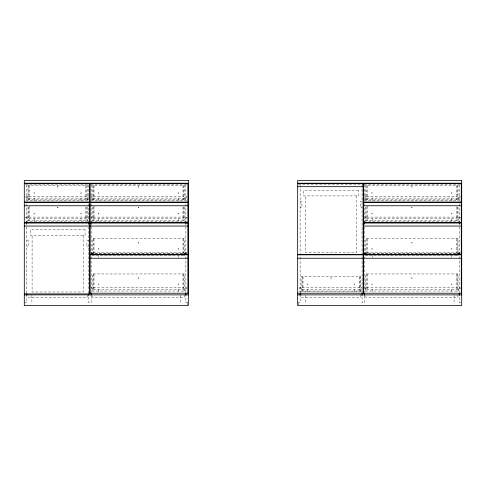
<?xml version="1.0" encoding="UTF-8"?>
<svg xmlns="http://www.w3.org/2000/svg" width="486" height="486" viewBox="0 0 486 486"><rect width="100%" height="100%" fill="white"/><g stroke="black" fill="none" stroke-linecap="round" stroke-linejoin="round"><path stroke-width="0.36" stroke-dasharray="2.43 1.82" d="M25.533 184.838L90.062 184.838M90.815 184.838L187.098 184.838M298.289 184.838L363.437 184.838M364.19 184.838L460.467 184.838M26.76 196.32L27.581 196.32L27.581 199.874L87.857 199.874L87.857 196.32L88.677 196.32M91.137 196.32L91.957 196.32L91.957 199.874L185.045 199.874L185.045 196.32L185.865 196.32M364.512 196.32L365.332 196.32L365.332 199.874L458.42 199.874L458.42 196.32L459.24 196.32M28.814 196.459L86.63 196.459M93.191 196.459L183.811 196.459M366.565 196.459L457.186 196.459M26.76 196.66L25.734 196.66L25.734 197.346L26.76 197.346M185.865 196.666L186.891 196.66L186.891 197.346L185.865 197.346M459.24 196.666L460.266 196.66L460.266 197.346L459.24 197.346M28.814 198.1L86.63 198.1M93.191 198.1L183.811 198.1M366.565 198.1L457.186 198.1M25.807 200.694L89.023 200.694M90.803 200.694L187.159 200.694M364.178 200.694L460.534 200.694M300.135 201.38L301.909 201.38L301.909 207.528L300.135 207.528M362.052 201.38L360.278 201.38L360.278 207.528L362.052 207.528M26.76 216.963L27.581 216.963L27.581 220.516L87.863 220.516L87.863 216.963L88.683 216.963M91.137 216.963L91.957 216.963L91.957 220.516L185.045 220.516L185.045 216.963L185.865 216.963M364.512 216.963L365.332 216.963L365.332 220.516L458.42 220.516L458.42 216.963L459.24 216.963M28.814 217.096L86.63 217.096M93.191 217.096L183.811 217.096M366.565 217.096L457.186 217.096M26.76 217.303L25.734 217.303L25.734 217.989L26.76 217.983M185.865 217.303L186.891 217.303L186.891 217.989L185.865 217.983M459.24 217.303L460.266 217.303L460.266 217.989L459.24 217.983M28.814 218.736L86.63 218.736M93.191 218.736L183.811 218.736M366.565 218.736L457.186 218.736M25.807 221.337L89.023 221.337M90.803 221.337L187.159 221.337M364.178 221.337L460.534 221.337M26.76 240.746L28.54 240.746L28.54 246.894L26.76 246.894M88.683 240.746L86.903 240.746L86.903 246.894L88.683 246.894M91.143 252.228L91.963 252.228L91.963 255.071M185.865 252.228L185.045 252.228L185.045 255.071M364.512 252.228L365.332 252.228L365.332 255.071M459.24 252.228L458.42 252.228L458.42 255.071M93.191 252.362L183.811 252.362M366.565 252.362L457.186 252.362M185.865 252.568L186.891 252.568L186.891 253.255M459.24 252.568L460.266 252.568L460.266 253.255M90.803 253.182L187.159 253.182M364.178 253.182L460.534 253.182M90.803 253.868L187.159 253.868M364.178 253.868L460.534 253.868M91.963 255.782L185.045 255.782M365.332 255.782L458.42 255.782M91.143 287.493L91.963 287.493L91.963 291.047L185.045 291.047L185.045 287.493L185.865 287.493M300.135 287.493L300.956 287.493L300.956 291.047L361.232 291.047L361.232 287.493L362.052 287.493M364.512 287.493L365.332 287.493L365.332 291.047L458.42 291.047L458.42 287.493L459.24 287.493M93.191 287.627L183.811 287.627M302.183 287.627L360.005 287.627M366.565 287.627L457.186 287.627M185.865 287.834L186.891 287.834L186.891 288.52L185.865 288.514M300.135 287.834L299.109 287.834L299.109 288.52L300.135 288.52M459.24 287.834L460.266 287.834L460.266 288.52L459.24 288.52M93.191 289.267L183.811 289.267M302.183 289.267L360.005 289.267M366.565 289.267L457.186 289.267M299.182 291.867L362.398 291.867M24.3 302.802L26.76 302.802L26.76 295.998M187.711 302.802L185.865 302.802L185.865 295.998M297.675 302.802L300.135 302.802L300.135 295.998M460.54 302.802L459.24 302.802L459.24 295.998M459.24 184.838L459.24 201.344M459.24 203.792L459.24 221.987M459.24 222.649L459.24 292.517M458.006 199.874L458.006 185.524L365.745 185.524L365.745 199.874M458.006 206.921L458.006 220.516M458.006 255.782L458.006 238.693L365.745 238.693L365.745 255.782M458.006 291.047L458.006 273.958L365.745 273.958L365.745 291.047M457.873 294.874L457.873 297.335L365.879 297.335L365.879 294.874M457.186 185.524L457.186 199.874M457.186 206.89L457.186 220.516M457.186 238.693L457.186 254.002M457.186 273.958L457.186 291.047M456.366 185.524L456.366 199.874M456.366 206.89L456.366 220.516M456.366 238.693L456.366 255.782M456.366 273.958L456.366 291.047M454.112 295.421L454.112 304.09M451.585 198.1L451.585 202.061M451.585 218.736L451.585 222.703M451.585 255.782L451.585 257.307M451.585 289.267L451.585 293.234M372.167 198.1L372.167 202.061M372.167 218.736L372.167 222.703M372.167 255.782L372.167 257.307M372.167 289.267L372.167 293.234M367.386 185.524L367.386 199.874M367.386 206.161L367.386 220.516M367.386 238.693L367.386 255.782M367.386 273.958L367.386 291.047M366.565 185.524L366.565 199.874M366.565 206.89L366.565 220.516M366.565 238.693L366.565 254.002M366.565 273.958L366.565 291.047M365.745 206.921L365.745 220.516M364.512 184.838L364.512 201.344M364.512 203.792L364.512 221.987M364.512 222.649L364.512 292.517M364.512 295.998L364.512 302.802L362.052 302.802L362.052 295.998M362.052 184.838L362.052 292.517M360.825 291.047L360.825 276.692L301.363 276.692L301.363 291.047M360.685 294.874L360.685 297.335L301.502 297.335L301.502 294.874M360.005 276.692L360.005 291.047M359.184 276.692L359.184 291.047M356.724 195.913L356.724 252.635L305.463 252.635L305.463 195.913M354.397 289.267L354.397 293.234M307.79 289.267L307.79 293.234M305.263 295.421L305.263 304.09M303.003 276.692L303.003 291.047M302.183 276.692L302.183 291.047M300.135 184.838L300.135 293.234M298.835 302.802L298.835 305.536M187.165 302.802L187.165 305.536M185.865 184.838L185.865 201.344M185.865 203.792L185.865 221.987M185.865 222.649L185.865 292.517M184.631 199.874L184.631 185.524L92.37 185.524L92.37 199.874M184.631 206.921L184.631 220.516M184.637 255.782L184.637 238.693L92.37 238.693L92.37 255.782M184.637 291.047L184.637 273.958L92.37 273.958L92.37 291.047M184.498 294.874L184.498 297.335L92.504 297.335L92.504 294.874M183.811 185.524L183.811 199.874M183.811 206.89L183.811 220.516M183.811 238.693L183.811 254.002M183.811 273.958L183.811 291.047M182.991 185.524L182.991 199.874M182.991 206.89L182.991 220.516M182.991 238.693L182.991 255.782M182.991 273.958L182.991 291.047M180.737 295.421L180.737 304.09M178.21 198.1L178.21 202.061M178.21 218.736L178.21 222.703M178.21 255.782L178.21 257.307M178.21 289.267L178.21 293.234M98.792 198.1L98.792 202.061M98.792 218.736L98.792 222.703M98.798 255.782L98.798 257.307M98.798 289.267L98.798 293.234M94.011 185.524L94.011 199.874M94.011 206.161L94.011 220.516M94.011 238.693L94.011 255.782M94.011 273.958L94.011 291.047M93.191 185.524L93.191 199.874M93.191 206.89L93.191 220.516M93.191 238.693L93.191 254.002M93.191 273.958L93.191 291.047M92.37 206.921L92.37 220.516M91.143 184.838L91.137 201.344M91.143 203.792L91.137 221.987M91.143 222.649L91.143 292.517M91.143 295.998L91.143 302.802L88.677 302.802L88.677 295.998M88.677 184.838L88.677 201.344M88.677 203.792L88.683 221.987M88.677 222.649L88.677 292.973M87.45 199.874L87.45 185.524L27.994 185.524L27.994 199.874M87.45 206.921L87.45 220.516M87.31 294.874L87.31 297.335L28.127 297.335L28.127 294.874M86.63 185.524L86.63 199.874M86.63 206.89L86.63 220.516M85.809 185.524L85.809 199.874M85.809 206.89L85.809 220.516M83.349 235.279L83.349 292.001L32.094 292.001L32.094 235.279M81.022 198.1L81.022 202.061M81.028 218.736L81.028 222.703M34.415 198.1L34.415 202.061M34.415 218.736L34.415 222.703M31.888 295.421L31.888 304.09M29.634 185.524L29.634 199.874M29.634 206.161L29.634 220.516M28.814 185.524L28.814 199.874M28.814 206.89L28.814 220.516M27.994 206.921L27.994 220.516M26.76 184.838L26.76 201.344M26.76 203.792L26.76 221.987M26.76 222.649L26.76 293.234M57.318 186.818C57.962 188.331 58.429 185.609 57.318 186.818M57.318 207.461C57.962 208.974 58.429 206.246 57.318 207.461M80.755 192.972C81.399 194.485 81.867 191.757 80.755 192.972M80.755 213.609C81.399 215.122 81.867 212.4 80.755 213.609M138.097 186.818C138.741 188.331 139.209 185.609 138.097 186.818M138.097 207.461C138.741 208.974 139.209 206.246 138.097 207.461M138.097 242.727C138.741 244.239 139.209 241.512 138.097 242.727M138.097 277.992C138.741 279.505 139.209 276.777 138.097 277.992M177.943 192.972C178.587 194.485 179.055 191.757 177.943 192.972M177.943 213.609C178.587 215.122 179.055 212.4 177.943 213.609M177.943 248.875C178.587 250.387 179.055 247.666 177.943 248.875M177.943 284.14C178.587 285.653 179.055 282.931 177.943 284.14M330.693 277.992C331.337 279.505 331.804 276.777 330.693 277.992M354.13 284.14C354.774 285.653 355.242 282.931 354.13 284.14M411.472 186.818C412.116 188.331 412.584 185.609 411.472 186.818M411.472 207.461C412.116 208.974 412.584 206.246 411.472 207.461M411.472 242.727C412.116 244.239 412.584 241.512 411.472 242.727M411.472 277.992C412.116 279.505 412.584 276.777 411.472 277.992M451.318 192.972C451.962 194.485 452.43 191.757 451.318 192.972M451.318 213.609C451.962 215.122 452.43 212.4 451.318 213.609M451.318 248.875C451.962 250.387 452.43 247.666 451.318 248.875M451.318 284.14C451.962 285.653 452.43 282.931 451.318 284.14M33.886 192.918C34.33 194.503 35.144 191.861 33.886 192.918M33.886 213.561C34.33 215.146 35.144 212.504 33.886 213.561M98.269 192.918C98.707 194.503 99.527 191.861 98.269 192.918M98.269 213.561C98.707 215.146 99.527 212.504 98.269 213.561M98.269 248.826C98.707 250.412 99.527 247.769 98.269 248.826M98.269 284.091C98.707 285.677 99.527 283.034 98.269 284.091M307.261 284.091C307.705 285.677 308.519 283.034 307.261 284.091M371.644 192.918C372.082 194.503 372.902 191.861 371.644 192.918M371.644 213.561C372.082 215.146 372.902 212.504 371.644 213.561M371.644 248.826C372.082 250.412 372.902 247.769 371.644 248.826M371.644 284.091C372.082 285.677 372.902 283.034 371.644 284.091M358.431 190.445L303.756 190.445L303.756 195.913L358.431 195.913L358.431 190.445M85.056 229.811L30.381 229.811L30.381 235.279L85.056 235.279L85.056 229.811"/><path stroke-width="0.73" d="M24.3 183.198L188.325 183.198M297.675 183.198L461.7 183.198M24.3 183.611L89.77 183.611L89.77 202.061L24.3 202.061M297.675 183.611L363.145 183.611L363.145 254.549L297.675 254.549M362.671 184.838L363.899 184.838M297.675 186.685L363.145 186.685M24.3 202.334L89.776 202.334L89.776 222.703L24.3 222.703M24.3 205.754L89.776 205.754M90.05 205.754L187.918 205.754M363.425 205.754L461.287 205.754M24.3 222.977L89.77 222.977L89.77 293.915L24.3 293.915M24.3 226.051L89.77 226.051M90.05 226.051L187.918 226.051M363.425 226.051L461.293 226.051M297.675 254.822L363.145 254.822L363.145 293.234M90.05 258.242L187.918 258.242M297.675 258.242L363.145 258.242M363.419 258.242L461.293 258.242M89.91 293.234L188.325 293.234M297.675 293.234L461.7 293.234M24.3 294.874L188.325 294.874M297.675 294.874L461.7 294.874M461.293 293.234L461.293 254.822L363.419 254.822L363.419 293.234M459.24 221.981L459.24 223.499M459.24 293.234L459.24 295.439M364.512 221.981L364.512 223.499M364.512 293.234L364.512 295.439M362.052 293.234L362.052 295.439M300.135 293.234L300.135 295.439M187.918 293.234L187.918 254.822L90.05 254.822L90.05 293.234M185.865 221.981L185.865 223.499M185.865 293.234L185.865 295.439M91.143 221.981L91.143 223.499M91.143 293.234L91.143 295.439M88.677 221.981L88.677 223.499M88.677 293.781L88.677 295.439M26.76 221.981L26.76 223.499M26.76 293.781L26.76 295.439M188.325 180.464L24.3 180.464L24.3 305.536L188.325 305.536L188.325 180.464M461.7 180.464L297.675 180.464L297.675 305.536L461.7 305.536L461.7 180.464M187.912 183.611L90.044 183.611L90.044 202.061L187.912 202.061L187.912 183.611M461.287 183.611L363.419 183.611L363.419 202.061L461.287 202.061L461.287 183.611M187.918 202.334L90.05 202.334L90.05 222.703L187.912 222.703L187.912 202.334M461.287 202.334L363.425 202.334L363.425 222.703L461.287 222.703L461.287 202.334M187.912 222.977L90.05 222.977L90.05 254.549L187.918 254.549L187.912 222.977M461.287 222.977L363.425 222.977L363.425 254.549L461.287 254.549L461.287 222.977"/></g></svg>
